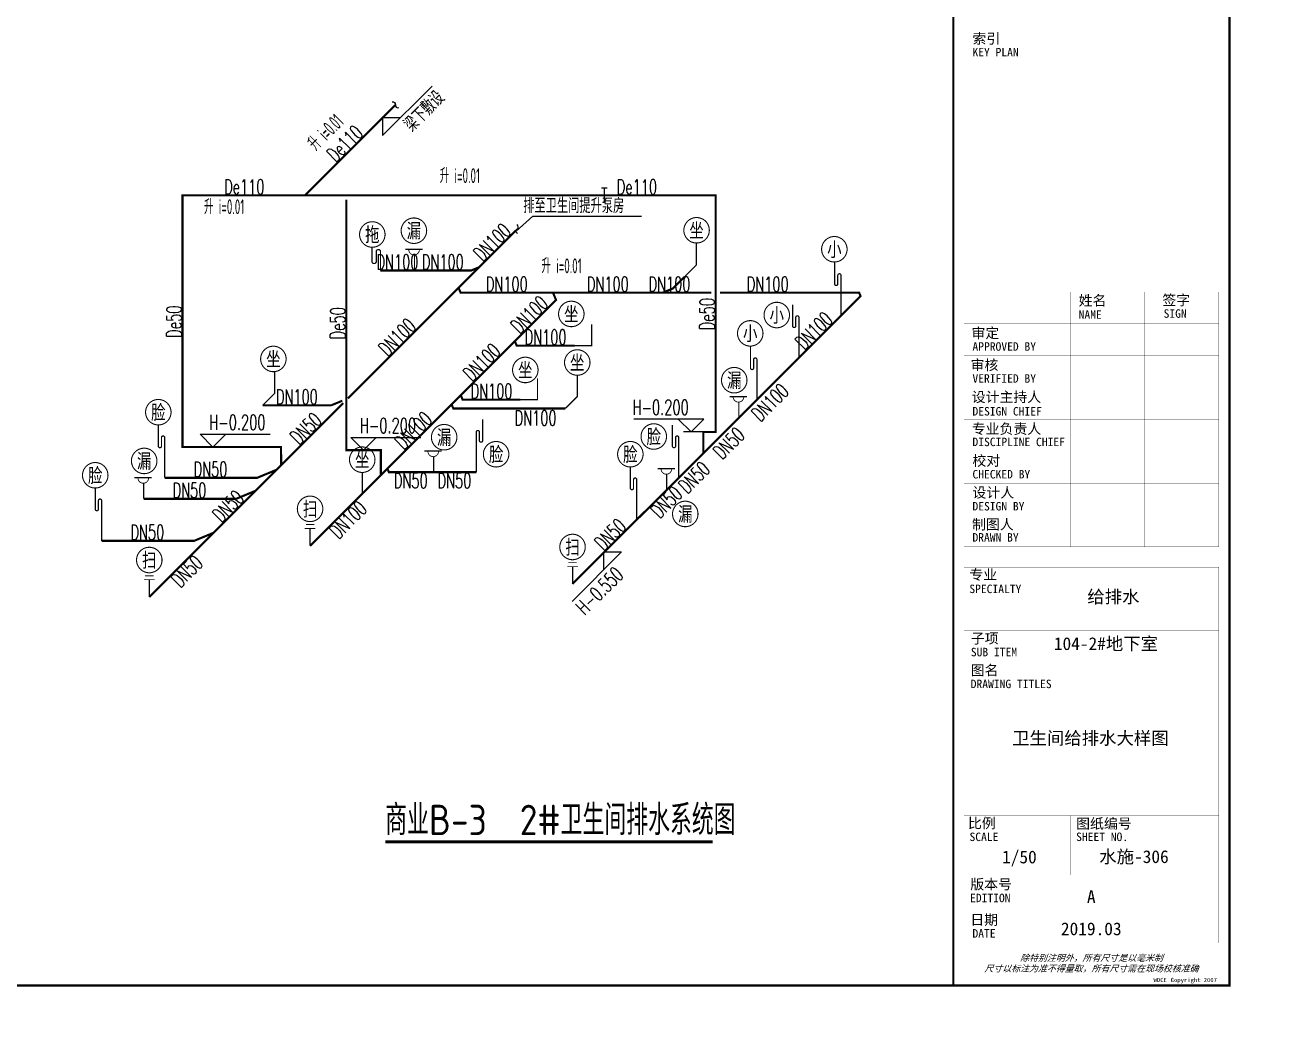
# Model space of a CAD drawing. Extents: x 57845 to 99897, y -155062 to -111524.
# Drawn here: x 85219 to 99897, y -155062 to -143254 of the extents above; entities that cross this region are included whole.
import ezdxf
from ezdxf.enums import TextEntityAlignment as Align

# ---------------------------------------------------------------- set-up
doc = ezdxf.new("R2010")
doc.units = 0
doc.header["$LTSCALE"] = 1000
doc.header["$MEASUREMENT"] = 0
for name, color, linetype in [('DIM_SYMB', 3, 'Continuous'), ('EQUIP_地漏', 7, 'Continuous'), ('EQUIP_污水', 7, 'Continuous'), ('EQUIP_通气', 7, 'Continuous'), ('PIPE-污水', 2, 'Continuous'), ('PIPE-通气', 30, 'Continuous'), ('TEXT_污水', 7, 'Continuous'), ('TEXT_通气', 7, 'Continuous'), ('TWT_ELEV', 3, 'Continuous'), ('TWT_IDEN', 3, 'Continuous'), ('TWT_LEAD', 3, 'Continuous'), ('TWT_SYMB', 3, 'Continuous')]:
    doc.layers.add(name, color=color, linetype=linetype)
doc.styles.add('_TCH_DIM', font='ROS1', dxfattribs={"width": 0.8, "bigfont": 'JD'})
doc.styles.add('_TWT_DIM_ELE', font='SIMPLEX', dxfattribs={"width": 0.8, "height": 3.5, "bigfont": 'HZTXT'})
doc.styles.add('_TWT_PIPEDN', font='SIMPLEX', dxfattribs={"width": 0.8, "height": 3.5, "bigfont": 'HZTXT'})
doc.styles.add('_TWT_PIPETEXT', font='SIMPLEX', dxfattribs={"width": 0.8, "height": 3.5, "bigfont": 'HZTXT'})
doc.styles.add('_TWT_SANITARY', font='', dxfattribs={"width": 0.8, "height": 3.5})
doc.styles.add('HZ', font='txt', dxfattribs={"bigfont": 'hztxt'})
doc.styles.get("Standard").update_dxf_attribs({"font": 'gbenor.shx', "bigfont": 'gbcbig.shx'})
doc.styles.add('华文细黑', font='STXIHEI.TTF', dxfattribs={"height": 10})
doc.styles.add('图签信息$0$华文细黑', font='STXIHEI.TTF', dxfattribs={"height": 10})
doc.styles.get('_TWT_SANITARY').set_extended_font_data('SimSun')

# ---------------------------------------------------------------- blocks, each defined once
blk = doc.blocks.new('图签信息$0$WDCE Copyright200X')
at = {"const_width": 0.016}
blk.add_lwpolyline([(-10.6, 1.26, 1), (-11.4, 1.26, 1)], format="xyb", close=True, dxfattribs=at)
at = {"style": '图签信息$0$华文细黑'}
for s, p in [('WDCE ', (-11.46, 0.5)), ('     Copyright ', (-3.51, 0.5))]:
    blk.add_text(s, height=1, dxfattribs=at).set_placement(p, align=Align.BOTTOM_RIGHT)
blk.add_text('c', height=0.6, dxfattribs=at).set_placement((-11.04, 1.35), align=Align.MIDDLE_CENTER)
blk.add_attdef('200X', text='', height=1, dxfattribs=at).set_placement((-0.45, 0.5), align=Align.BOTTOM_RIGHT)
blk = doc.blocks.new('图签信息')
at = {"const_width": 0.5}
blk.add_lwpolyline([(-65, 0), (0, 0), (0, 500.5), (-65, 500.5)], close=True, dxfattribs=at)
at = {"const_width": 0.05}
for points in [[(-62.5, 217.74), (-2.5, 217.74)], [(-62.5, 103.26), (-2.5, 103.26), (-2.5, 163.26), (-62.5, 163.26), (-62.5, 103.26)], [(-37.5, 163.26), (-37.5, 103.26)], [(-20, 163.26), (-20, 103.26)], [(-62.5, 155.76), (-2.5, 155.76)], [(-62.5, 148.26), (-2.5, 148.26)], [(-62.5, 140.76), (-2.5, 140.76)], [(-62.5, 133.26), (-2.5, 133.26)], [(-62.5, 125.76), (-2.5, 125.76)], [(-62.5, 118.26), (-2.5, 118.26)], [(-62.5, 110.76), (-2.5, 110.76)], [(-62.5, 98.5), (-2.5, 98.5), (-2.5, 10), (-62.5, 10), (-62.5, 98.5)], [(-62.5, 83.5), (-2.5, 83.5)], [(-62.5, 76), (-2.5, 76)], [(-62.5, 40), (-2.5, 40)], [(-37.5, 40), (-37.5, 26)], [(-62.5, 26), (-2.5, 26)], [(-62.5, 18), (-2.5, 18)]]:
    blk.add_lwpolyline(points, dxfattribs=at)
blk.add_blockref('图签信息$0$WDCE Copyright200X', (-2.5, 0)).add_auto_attribs({'200X': '2007'})
at = {"style": '图签信息$0$华文细黑'}
for s, height, p in [('索引', 2.4, (-60.5, 224.14)), ('KEY PLAN', 2, (-60.5, 220.74)), ('姓名', 2.4, (-35.5, 162.47)), ('签字', 2.4, (-15.81, 162.57)), ('NAME', 2, (-35.5, 158.96)), ('SIGN', 2, (-15.5, 159.2)), ('审定', 2.4, (-60.73, 154.81)), ('APPROVED BY', 2, (-60.5, 151.44)), ('审核', 2.4, (-60.95, 147.29)), ('VERIFIED BY', 2, (-60.5, 143.91)), ('设计主持人', 2.4, (-60.68, 139.76)), ('DESIGN CHIEF', 2, (-60.5, 136.19)), ('专业负责人', 2.4, (-60.67, 132.26)), ('DISCIPLINE CHIEF', 2, (-60.5, 128.98)), ('校对', 2.4, (-60.5, 124.76)), ('CHECKED BY', 2, (-60.5, 121.37)), ('设计人', 2.4, (-60.5, 117.26)), ('DESIGN BY', 2, (-60.5, 113.83)), ('制图人', 2.4, (-60.61, 109.76)), ('DRAWN BY', 2, (-60.5, 106.5)), ('专业', 2.4, (-61.23, 97.93)), ('SPECIALTY', 2, (-61.23, 94.38)), ('子项', 2.4, (-60.88, 82.92)), ('SUB ITEM', 2, (-60.88, 79.5)), ('图名', 2.4, (-60.91, 75.41)), ('DRAWING TITLES', 2, (-60.91, 72)), ('比例', 2.4, (-61.56, 39.42)), ('图纸编号', 2.4, (-36.1, 39.32)), ('SCALE', 2, (-61.19, 36)), ('SHEET NO.', 2, (-36.1, 36)), ('版本号', 2.4, (-61, 25.03)), ('EDITION', 2, (-61.06, 21.61)), ('日期', 2.4, (-61, 16.68)), ('DATE', 2, (-60.5, 13.26))]:
    blk.add_text(s, height=height, dxfattribs=at).set_placement(p, align=Align.TOP_LEFT)
at = {"color": 4, "style": '图签信息$0$华文细黑'}
for s, p in [('A', (-32.53, 19.4)), ('2019.03', (-32.53, 11.84))]:
    blk.add_text(s, height=3, dxfattribs=at).set_placement(p, align=Align.CENTER)
at = {"style": '图签信息$0$华文细黑', "oblique": 20}
for s, p in [('除特别注明外，所有尺寸是以毫米制', (-32.5, 6.5)), ('尺寸以标注为准不得量取，所有尺寸需在现场校核准确', (-32.5, 4))]:
    blk.add_text(s, height=1.5, dxfattribs=at).set_placement(p, align=Align.MIDDLE_CENTER)
blk = doc.blocks.new('图签-A1')
at = {"color": 2}
blk.add_blockref('图签信息', (0, 0), dxfattribs=at)
blk = doc.blocks.new('图框-A1')
for points, const_width in [([(0, 0), (841, 0), (841, 594), (0, 594)], 0.05), ([(766, 584), (25, 584), (25, 10), (766, 10)], 0.5)]:
    blk.add_lwpolyline(points, close=True, dxfattribs=dict(const_width=const_width))
blk = doc.blocks.new('$TWTSYS$00000079')
blk.add_line((-212, 500), (188, 500))
at = {"const_width": 20}
blk.add_lwpolyline([(-134, 500, 1.067664), (116, 500)], format="xyb", dxfattribs=at)
at = {"const_width": 30}
blk.add_lwpolyline([(0, 367), (0, 0)], dxfattribs=at)
at = {"style": 'HZ', "width": 0.7, "flags": 1}
for tag in ['UNIT', 'WHAT', 'SPEC']:
    blk.add_attdef(tag, (0, 0), '', height=0.001, dxfattribs=at)
blk = doc.blocks.new('$TwtSys$00000132')
at = {"elevation": 0}
blk.add_lwpolyline([(7, -101, -0.575183), (0, 0, 0.604745), (-11, 101, 16.924828)], format="xyb", dxfattribs=at)
blk = doc.blocks.new('$TWTSYS$00000086')
at = {"const_width": 30}
blk.add_lwpolyline([(0, 0), (0, 946, 1), (-75, 946), (-75, 746, -1), (-150, 746), (-150, 1244)], format="xyb", dxfattribs=at)
blk = doc.blocks.new('$ATTACHMENT$00000053')
at = {"const_width": 30}
blk.add_lwpolyline([(0, 0), (0, 946, 1), (-75, 946), (-75, 746, -1), (-150, 746), (-150, 1244)], format="xyb", dxfattribs=at)
blk = doc.blocks.new('$ATTACHMENT$00000055')
at = {"const_width": 30}
blk.add_lwpolyline([(0, 0), (0, 456, 0.75), (-100, 456), (-100, 202, -0.75), (-200, 202), (-200, 540)], format="xyb", dxfattribs=at)
blk = doc.blocks.new('$ATTACHMENT$00000065')
at = {"const_width": 30}
blk.add_lwpolyline([(0, 0), (-400, 0), (-400, 500)], dxfattribs=at)
blk = doc.blocks.new('$ATTACHMENT$00000064')
at = {"const_width": 30}
blk.add_lwpolyline([(0, 0), (283, 283), (283, 783)], dxfattribs=at)
blk = doc.blocks.new('$ATTACHMENT$00000063')
at = {"const_width": 30}
blk.add_lwpolyline([(0, 0), (-283, -283), (-283, 217)], dxfattribs=at)
blk = doc.blocks.new('$ATTACHMENT$00000054')
at = {"const_width": 30}
blk.add_lwpolyline([(0, 0), (0, 944, -1), (75, 944), (75, 744, 1), (150, 744), (150, 1244)], format="xyb", dxfattribs=at)
blk = doc.blocks.new('$ATTACHMENT$00000067')
for points, const_width in [([(-125, 407), (125, 407)], 20), ([(-100, 500), (100, 500)], 20), ([(0, 407), (0, 0)], 30)]:
    blk.add_lwpolyline(points, dxfattribs=dict(const_width=const_width))
at = {"style": 'HZ', "width": 0.7, "flags": 1}
for tag in ['UNIT', 'WHAT', 'SPEC']:
    blk.add_attdef(tag, (0, 0), '', height=0.001, dxfattribs=at)

msp = doc.modelspace()

# ---------------------------------------------------------------- hatches: boundary and pattern name
at = {"layer": 'PIPE-污水', "linetype": 'Continuous'}
for points in [[(90471.3, -146144.7), (90471.3, -146157.2), (90473.8, -146157.2)], [(90471.3, -146144.7), (90476.1, -146156.2), (90473.8, -146157.2)], [(90346.7, -146406), (90335.2, -146410.7), (90338.4, -146418.5)], [(90346.7, -146406), (90346.7, -146418.5), (90338.4, -146418.5)], [(92842.8, -146357.1), (92847.6, -146368.7), (92849.9, -146367.7)], [(92842.8, -146357.1), (92851.7, -146366), (92849.9, -146367.7)], [(95037.3, -146406), (95037.3, -146393.5), (95045.7, -146393.5)], [(95037.3, -146406), (95048.9, -146401.2), (95045.7, -146393.5)], [(95053.5, -146445.1), (95065.1, -146440.3), (95068.3, -146448)], [(95053.5, -146445.1), (95062.4, -146453.9), (95068.3, -146448)], [(91469.6, -146491.1), (91481.2, -146486.4), (91484.4, -146494.1)], [(91469.6, -146491.1), (91478.5, -146500), (91484.4, -146494.1)], [(91006.7, -147028.5), (90995.1, -147033.3), (90998.3, -147041)], [(91006.7, -147028.5), (91006.7, -147041), (90998.3, -147041)], [(88823.3, -147732.1), (88828, -147743.7), (88825.7, -147744.6)], [(88823.3, -147732.1), (88823.3, -147744.6), (88825.7, -147744.6)], [(90260.5, -147769.2), (90249, -147774), (90252.2, -147781.7)], [(90260.5, -147769.2), (90260.5, -147781.7), (90252.2, -147781.7)], [(90370.3, -147664.9), (90358.7, -147669.7), (90361.9, -147677.4)], [(90370.3, -147664.9), (90370.3, -147677.4), (90361.9, -147677.4)], [(89502.9, -148518.9), (89491.3, -148523.7), (89494.5, -148531.4)], [(89502.9, -148518.9), (89502.9, -148531.4), (89494.5, -148531.4)], [(87952.8, -148584.6), (87957.6, -148596.1), (87955.3, -148597.1)], [(87952.8, -148584.6), (87952.8, -148597.1), (87955.3, -148597.1)], [(87705.3, -148832.1), (87710.1, -148843.6), (87707.8, -148844.6)], [(87705.3, -148832.1), (87705.3, -148844.6), (87707.8, -148844.6)], [(87210.4, -149327), (87215.2, -149338.6), (87212.9, -149339.5)], [(87210.4, -149327), (87210.4, -149339.5), (87212.9, -149339.5)]]:
    msp.add_hatch(color=256, dxfattribs=at).paths.add_polyline_path(points)
at = {"layer": 'PIPE-通气', "linetype": 'Continuous'}
for points in [[(87074.3, -145260.2), (87061.8, -145260.2), (87061.8, -145247.7)], [(87074.3, -145260.2), (87074.3, -145247.7), (87061.8, -145247.7)], [(88513, -145260.2), (88504.1, -145251.4), (88482.8, -145272.7)], [(88513, -145260.2), (88513, -145272.7), (88482.8, -145272.7)], [(89000.7, -145260.2), (89000.7, -145247.7), (89013.2, -145247.7)], [(89000.7, -145260.2), (89013.2, -145260.2), (89013.2, -145247.7)], [(93347.7, -145260.7), (93347.7, -145248.2), (93360.2, -145248.2)], [(93347.7, -145260.7), (93360.2, -145260.7), (93360.2, -145248.2)], [(93203.7, -148045.4), (93191.2, -148045.4), (93191.2, -148032.9)], [(93203.7, -148045.4), (93203.7, -148032.9), (93191.2, -148032.9)], [(93347.7, -148045.4), (93347.7, -148057.9), (93360.2, -148057.9)], [(93347.7, -148045.4), (93360.2, -148045.4), (93360.2, -148057.9)], [(87074.3, -148222.5), (87061.8, -148222.5), (87061.8, -148235)], [(87074.3, -148222.5), (87074.3, -148235), (87061.8, -148235)], [(88233.6, -148222.5), (88233.6, -148210), (88246.1, -148210)], [(88233.6, -148222.5), (88246.1, -148222.4), (88246.1, -148210)], [(89000.7, -148260.2), (88988.2, -148260.2), (88988.2, -148272.7)], [(89000.7, -148260.2), (89000.7, -148272.7), (88988.2, -148272.7)], [(89407.8, -148260.2), (89407.8, -148247.7), (89420.3, -148247.7)], [(89407.8, -148260.2), (89420.3, -148260.2), (89420.3, -148247.7)]]:
    msp.add_hatch(color=256, dxfattribs=at).paths.add_polyline_path(points)

# ---------------------------------------------------------------- linework, layer by layer
msp.add_line((93203.7, -148045.4), (92968.8, -148045.4))
at = {"layer": 'DIM_SYMB', "const_width": 35}
msp.add_lwpolyline([(89458.9, -152868.6), (93314.4, -152868.6)], dxfattribs=at)
at = {"layer": 'PIPE-污水', "linetype": 'Continuous', "ltscale": 0.5, "const_width": 25}
for points in [[(90564.9, -146105.9), (91000.8, -145670)], [(89403.9, -146144.7), (89803.9, -146144.7)], [(89803.9, -146144.7), (90471.3, -146144.7)], [(90322.7, -146348), (90564.9, -146105.9)], [(90471.3, -146144.7), (90564.9, -146105.9)], [(89020.2, -147650.5), (90322.7, -146348)], [(90346.7, -146406), (90322.7, -146348)], [(92981.1, -146218.9), (92842.8, -146357.1)], [(91434.4, -146406), (90346.7, -146406)], [(90984.9, -146975.9), (91469.6, -146491.1)], [(91434.4, -146406), (91434.2, -146405.6)], [(91469.6, -146491.1), (91434.4, -146406)], [(92725, -146406), (91434.4, -146406)], [(92842.8, -146357.1), (92725, -146406)], [(92885.8, -146406), (92725, -146406)], [(92885.8, -146406), (92883.4, -146407)], [(93297.7, -146406), (92885.8, -146406)], [(95037.3, -146406), (93397.7, -146406)], [(94823.6, -146675), (95053.5, -146445.1)], [(95053.5, -146445.1), (95037.3, -146406)], [(94328.6, -147170), (94823.6, -146675)], [(90348.5, -147612.3), (90984.9, -146975.9)], [(91006.7, -147028.5), (90984.9, -146975.9)], [(91687.9, -147028.5), (91006.7, -147028.5)], [(93833.7, -147664.9), (94328.6, -147170)], [(90240.3, -147720.4), (90348.5, -147612.3)], [(90370.3, -147664.9), (90348.5, -147612.3)], [(91051.5, -147664.9), (90370.3, -147664.9)], [(93621.5, -147877.1), (93833.7, -147664.9)], [(88016.5, -147732.1), (88823.3, -147732.1)], [(88180.5, -148490.3), (88965.4, -147705.4)], [(88823.3, -147732.1), (88954.5, -147677.7)], [(89485, -148475.8), (90240.3, -147720.4)], [(90240.3, -147720.4), (90239.4, -147718.1)], [(90260.5, -147769.2), (90240.3, -147720.4)], [(91578.4, -147769.2), (90260.5, -147769.2)], [(92914.4, -148584.2), (93621.5, -147877.1)], [(87933, -148737.8), (88180.5, -148490.3)], [(87952.8, -148584.6), (88180.5, -148490.3)], [(89330.5, -148630.3), (89485, -148475.8)], [(89502.9, -148518.9), (89485, -148475.8)], [(90028.7, -148518.9), (89502.9, -148518.9)], [(90530.7, -148518.9), (90028.7, -148518.9)], [(86864, -148584.6), (87952.8, -148584.6)], [(88575.2, -149385.6), (89330.5, -148630.3)], [(92773, -148725.6), (92914.4, -148584.2)], [(86616.5, -148832.1), (87705.3, -148832.1)], [(87438, -149232.7), (87933, -148737.8)], [(87705.3, -148832.1), (87933, -148737.8)], [(92631.6, -148867), (92773, -148725.6)], [(92419.4, -149079.1), (92631.6, -148867)], [(91664.1, -149834.5), (92419.4, -149079.1)], [(86682.7, -149988.1), (87438, -149232.7)], [(87210.4, -149327), (87438, -149232.7)], [(86121.6, -149327), (87210.4, -149327)]]:
    msp.add_lwpolyline(points, dxfattribs=at)
at = {"layer": 'PIPE-通气', "linetype": 'Continuous', "ltscale": 0.5, "const_width": 25}
for points in [[(89579.4, -144193.8), (88513, -145260.2)], [(87074.3, -148222.5), (87074.3, -145260.2)], [(88505.8, -145260.2), (87074.3, -145260.2)], [(93347.7, -145260.7), (88505.3, -145260.7)], [(89000.7, -145260.2), (88513, -145260.2)], [(89000.7, -148260.2), (89000.7, -145310.7)], [(93347.7, -148045.4), (93347.7, -145260.7)], [(93203.7, -148287.7), (93203.7, -148045.4)], [(93347.7, -148045.4), (93203.7, -148045.4)], [(87074.3, -148222.5), (88233.6, -148222.5)], [(88233.6, -148222.5), (88234.8, -148428.8)], [(89407.8, -148260.2), (89000.7, -148260.2)], [(89407.8, -148260.2), (89407.8, -148553)]]:
    msp.add_lwpolyline(points, dxfattribs=at)
at = {"layer": 'TWT_ELEV'}
for p, q in [((89428.9, -144556.4), (90012, -143973.3)), ((89428.9, -144344.3), (89428.9, -144556.4)), ((89428.9, -144344.3), (89641, -144344.3)), ((93208.8, -147895.4), (92384.1, -147895.4)), ((93058.8, -148045.4), (92908.8, -147895.4)), ((93058.8, -148045.4), (93208.8, -147895.4)), ((87432.2, -148222.5), (87282.2, -148072.5)), ((87282.2, -148072.5), (88106.8, -148072.5)), ((87432.2, -148222.5), (87582.2, -148072.5)), ((89204.2, -148260.2), (89054.2, -148110.2)), ((89054.2, -148110.2), (89878.9, -148110.2)), ((89204.2, -148260.2), (89354.2, -148110.2)), ((92241.5, -149456.8), (91658.4, -150039.9)), ((92029.4, -149456.8), (92241.5, -149456.8)), ((92029.4, -149456.8), (92029.4, -149668.9))]:
    msp.add_line(p, q, dxfattribs=at)
at = {"layer": 'TWT_IDEN', "const_width": 12.5}
for points in [[(89457.5, -145720.7, 1), (89157.5, -145720.7, 1)], [(89947.1, -145676.1, 1), (89647.1, -145676.1, 1)], [(93274.2, -145671.1, 1), (92974.2, -145671.1, 1)], [(94895.6, -145894.6, 1), (94595.6, -145894.6, 1)], [(91799.8, -146656, 1), (91499.8, -146656, 1)], [(94218, -146668.9, 1), (93918, -146668.9, 1)], [(93905.7, -146884.6, 1), (93605.7, -146884.6, 1)], [(88293, -147185.7, 1), (87993, -147185.7, 1)], [(91869.8, -147227.8, 1), (91569.8, -147227.8, 1)], [(91258.3, -147315.4, 1), (90958.3, -147315.4, 1)], [(93717.4, -147435.9, 1), (93417.4, -147435.9, 1)], [(86939, -147812.7, 1), (86639, -147812.7, 1)], [(90303.2, -148107.2, 1), (90003.2, -148107.2, 1)], [(92770.3, -148098.8, 1), (92470.3, -148098.8, 1)], [(86772.6, -148386.3, 1), (86472.6, -148386.3, 1)], [(89339.1, -148371.7, 1), (89039.1, -148371.7, 1)], [(90914.6, -148307.7, 1), (90614.6, -148307.7, 1)], [(92494.4, -148307.3, 1), (92194.4, -148307.3, 1)], [(86196.6, -148555.2, 1), (85896.6, -148555.2, 1)], [(88725.2, -148950.4, 1), (88425.2, -148950.4, 1)], [(93140.9, -149010.4, 1), (92840.9, -149010.4, 1)], [(91814.1, -149399.3, 1), (91514.1, -149399.3, 1)], [(86832.7, -149552.9, 1), (86532.7, -149552.9, 1)]]:
    msp.add_lwpolyline(points, format="xyb", close=True, dxfattribs=at)
at = {"layer": 'TWT_LEAD'}
for p, q in [((91000.9, -145683.4), (91197, -145504)), ((91197, -145504), (92476.2, -145504))]:
    msp.add_line(p, q, dxfattribs=at)
at = {"layer": 'TWT_SYMB'}
for points in [[(88656.2, -144814.3, 0, 0, 0), (89105.2, -144365.2, 0, 0, 0), (88536.6, -144933.9, 0, 0, 0), (88536.6, -144933.9, 0, 0, 0), (89136.4, -144334, 40, 0, 0), (89242.5, -144227.9, 0, 0, 0)], [(90778.3, -145168, 0, 0, 0), (90123.6, -145168, 40, 0, 0), (89973.6, -145168, 0, 0, 0)], [(87199.2, -145533.7, 0, 0, 0), (87854, -145533.7, 40, 0, 0), (88004, -145533.7, 0, 0, 0)], [(91975.2, -146229.8, 0, 0, 0), (91320.5, -146229.8, 40, 0, 0), (91170.5, -146229.8, 0, 0, 0)]]:
    msp.add_lwpolyline(points, format="xyseb", dxfattribs=at)

# ---------------------------------------------------------------- block references
at = {"xscale": 50, "yscale": 50, "zscale": 50}
for name, p in [('图框-A1', (57845.8, -155061.2)), ('图签-A1', (99395.8, -154561.2))]:
    msp.add_blockref(name, p, dxfattribs=at)
at = {"layer": 'EQUIP_地漏', "xscale": 0.5, "yscale": 0.5, "zscale": 0.5}
for p in [(89803.9, -146144.7), (93621.5, -147877.1), (90028.7, -148518.9), (92773, -148725.6), (86616.5, -148832.1)]:
    msp.add_blockref('$TWTSYS$00000079', p, dxfattribs=at)
at = {"layer": 'EQUIP_污水', "xscale": 0.5, "yscale": 0.5, "zscale": 0.5}
for name, p in [('$TwtSys$00000132', (91013.5, -145657.2)), ('$ATTACHMENT$00000055', (89403.9, -146144.7)), ('$ATTACHMENT$00000064', (92981.1, -146218.9)), ('$TWTSYS$00000086', (94823.6, -146675)), ('$TWTSYS$00000086', (94328.6, -147170)), ('$TWTSYS$00000086', (93833.7, -147664.9)), ('$ATTACHMENT$00000064', (88016.5, -147732.1)), ('$ATTACHMENT$00000064', (91578.4, -147769.2)), ('$ATTACHMENT$00000054', (90530.7, -148518.9)), ('$ATTACHMENT$00000053', (86864, -148584.6)), ('$TWTSYS$00000086', (92914.4, -148584.2)), ('$ATTACHMENT$00000063', (89330.5, -148630.3)), ('$TWTSYS$00000086', (92419.4, -149079.1)), ('$TWTSYS$00000086', (86121.6, -149327)), ('$ATTACHMENT$00000067', (88575.2, -149385.6)), ('$ATTACHMENT$00000067', (91664.1, -149834.5)), ('$ATTACHMENT$00000067', (86682.7, -149988.1))]:
    msp.add_blockref(name, p, dxfattribs=at)
at = {"layer": 'EQUIP_污水', "xscale": 0.5, "yscale": -0.5, "zscale": 0.5, "rotation": 179.9999999999894}
for p in [(91687.9, -147028.5), (91051.5, -147664.9)]:
    msp.add_blockref('$ATTACHMENT$00000065', p, dxfattribs=at)
at = {"layer": 'EQUIP_通气', "xscale": 0.5, "yscale": 0.5, "zscale": 0.5, "rotation": 224.9999999999999}
msp.add_blockref('$TwtSys$00000132', (89579.4, -144193.8), dxfattribs=at)

# ---------------------------------------------------------------- texts
at = {"color": 2, "style": '华文细黑'}
for s, p in [('给排水', (97722.6, -150059.6)), ('104-2#地下室', (97328.9, -150612.4)), ('卫生间给排水大样图', (96838.2, -151724.3)), ('1/50', (96719.2, -153123.3)), ('水施-306', (97863.4, -153119.7))]:
    msp.add_text(s, height=150, dxfattribs=at).set_placement(p)
at = {"layer": 'DIM_SYMB', "color": 7}
msp.add_text('商业B-3  2#卫生间排水系统图', height=357.447, dxfattribs=at).set_placement((89458.9, -152791.2))
at = {"layer": 'TEXT_污水', "linetype": 'Continuous', "style": '_TWT_PIPEDN', "width": 0.64}
for s, p in [('DN100', (90605, -146048.1)), ('DN100', (91043.1, -146900)), ('DN100', (89487.3, -147165.8)), ('DN100', (94391.9, -147089)), ('DN100', (90482.5, -147460.6)), ('DN100', (93876.2, -147933.9)), ('DN50', (88446.3, -148206.7)), ('DN100', (89678.5, -148264.6)), ('DN50', (93425.1, -148381)), ('DN50', (93016.1, -148782.9)), ('DN50', (87531.5, -149121.6)), ('DN50', (92689.7, -149074.1)), ('DN100', (88910.1, -149315.9)), ('DN50', (92029.2, -149454.2)), ('DN50', (87047.8, -149888.2))]:
    msp.add_text(s, height=175, rotation=45, dxfattribs=at).set_placement(p)
for s, p in [('DN100', (89355.9, -146132.2)), ('DN100', (89889.6, -146132.2)), ('DN100', (90642.5, -146393.5)), ('DN100', (91831.7, -146393.5)), ('DN100', (92557.4, -146393.5)), ('DN100', (93713.5, -146393.5)), ('DN100', (91099.3, -147016)), ('DN100', (90462.9, -147652.4)), ('DN100', (88171.9, -147719.6)), ('DN100', (90981.6, -147967.9)), ('DN50', (87203.1, -148572.1)), ('DN50', (89560.5, -148706.4)), ('DN50', (90074.4, -148706.4)), ('DN50', (86955.6, -148819.6)), ('DN50', (86460.6, -149314.5))]:
    msp.add_text(s, height=175, dxfattribs=at).set_placement(p)
at = {"layer": 'TEXT_通气', "linetype": 'Continuous', "style": '_TWT_PIPEDN', "width": 0.64}
for s, rotation, p in [('De110', 45, (88877.1, -144878.4)), ('De50', 90, (93335.2, -146847.7)), ('De50', 90, (87061.8, -146936)), ('De50', 90, (88988.2, -146954.9))]:
    msp.add_text(s, height=175, rotation=rotation, dxfattribs=at).set_placement(p)
for p in [(87563.4, -145247.7), (92183.9, -145248.2)]:
    msp.add_text('De110', height=175, dxfattribs=at).set_placement(p)
at = {"layer": 'TEXT_通气', "style": '_TWT_PIPETEXT', "width": 0.64}
msp.add_text('T', height=175, dxfattribs=at).set_placement((91998.6, -145347.7))
at = {"layer": 'TWT_ELEV', "color": 7, "style": '_TWT_DIM_ELE'}
for s, width, p in [('梁下敷设', 0.8, (89780.3, -144526.7)), ('H-0.550', 0.64, (91808.7, -150211.4))]:
    msp.add_text(s, height=175, rotation=45, dxfattribs=dict(at, width=width)).set_placement(p)
at = {"layer": 'TWT_ELEV', "color": 7, "style": '_TWT_DIM_ELE', "width": 0.64}
for p in [(92369.1, -147842.9), (87387.8, -148020), (89159.9, -148057.7)]:
    msp.add_text('H-0.200', height=175, dxfattribs=at).set_placement(p)
at = {"layer": 'TWT_IDEN', "color": 7, "style": '_TWT_SANITARY', "width": 0.878906}
for s, p, p2 in [('漏', (89712.3, -145760.9), (89882, -145760.9)), ('坐', (93039.4, -145756), (93209.1, -145756)), ('拖', (89222.6, -145805.5), (89392.3, -145805.5)), ('小', (94660.8, -145979.5), (94830.5, -145979.5)), ('坐', (91565, -146740.9), (91734.7, -146740.9)), ('小', (93983.1, -146753.7), (94152.8, -146753.7)), ('小', (93670.8, -146969.4), (93840.5, -146969.4)), ('坐', (88058.2, -147270.5), (88227.9, -147270.5)), ('坐', (91023.4, -147400.3), (91193.1, -147400.3)), ('坐', (91634.9, -147312.7), (91804.6, -147312.7)), ('漏', (93482.6, -147520.7), (93652.3, -147520.7)), ('脸', (86704.2, -147897.5), (86873.9, -147897.5)), ('漏', (90068.3, -148192.1), (90238, -148192.1)), ('脸', (92535.5, -148183.7), (92705.2, -148183.7)), ('脸', (90679.7, -148392.5), (90849.4, -148392.5)), ('脸', (92259.6, -148392.1), (92429.3, -148392.1)), ('漏', (86537.7, -148471.1), (86707.4, -148471.1)), ('坐', (89104.2, -148456.5), (89273.9, -148456.5)), ('脸', (85961.7, -148640), (86131.4, -148640)), ('扫', (88490.3, -149035.2), (88660, -149035.2)), ('漏', (92906.1, -149095.2), (93075.8, -149095.2)), ('扫', (91579.3, -149484.1), (91749, -149484.1)), ('扫', (86597.9, -149637.7), (86767.6, -149637.7))]:
    msp.add_text(s, height=169.7, dxfattribs=at).set_placement(p, p2, align=Align.FIT)
at = {"layer": 'TWT_LEAD', "color": 7, "style": '_TCH_DIM', "width": 0.8}
msp.add_text('排至卫生间提升泵房', height=173.64, dxfattribs=at).set_placement((91084.6, -145469))
at = {"layer": 'TWT_SYMB', "color": 7, "style": '_TCH_DIM', "width": 0.64}
msp.add_text('升 i=0.01', height=175, rotation=45.00292, dxfattribs=at).set_placement((88649.3, -144746.9))
for p in [(90101.2, -145115.5), (87326.9, -145481.2), (91298.1, -146177.3)]:
    msp.add_text('升 i=0.01', height=175, dxfattribs=at).set_placement(p)

doc.saveas('drawing.dxf')
